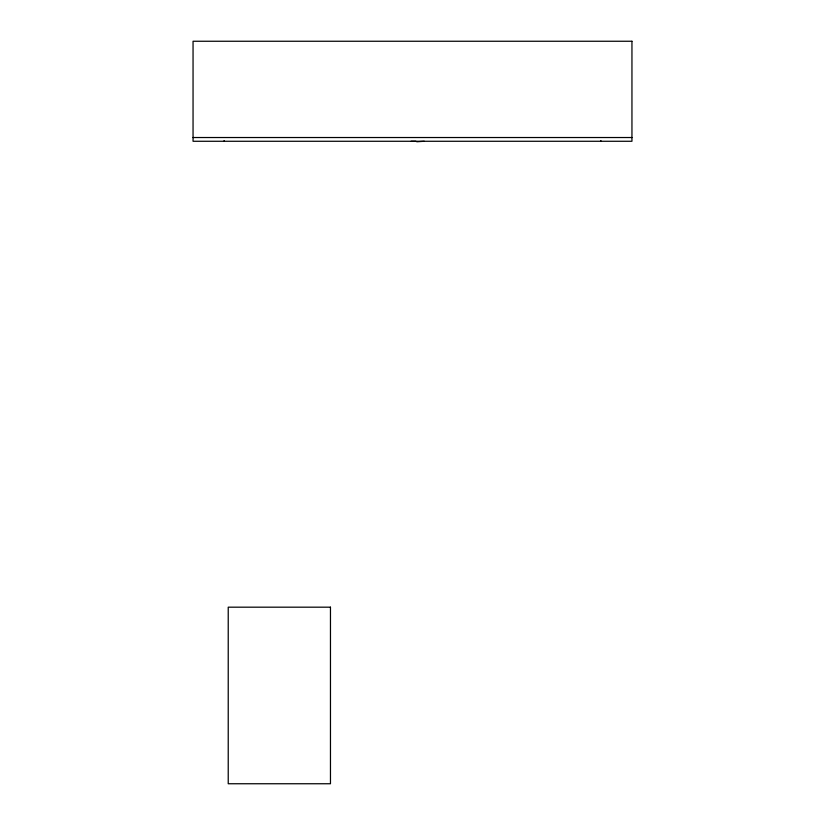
<?xml version="1.0" encoding="UTF-8"?>
<svg xmlns="http://www.w3.org/2000/svg" width="825" height="825" viewBox="0 0 825 825"><rect width="100%" height="100%" fill="white"/><g stroke="black" fill="none" stroke-linecap="round" stroke-linejoin="round"><path stroke-width="1.24" d="M193.05 137.528L631.95 137.528M416.728 141.756L424.267 141.271M600.889 140.601L600.889 141.271M415.913 141.271L411.097 141.271M224.111 140.601L224.111 141.271M631.95 41.25L193.05 41.25L193.05 141.271L631.95 141.271L631.95 41.25M330.464 607.179L228.226 607.179L228.226 783.75L330.464 783.75L330.464 607.179"/></g></svg>
